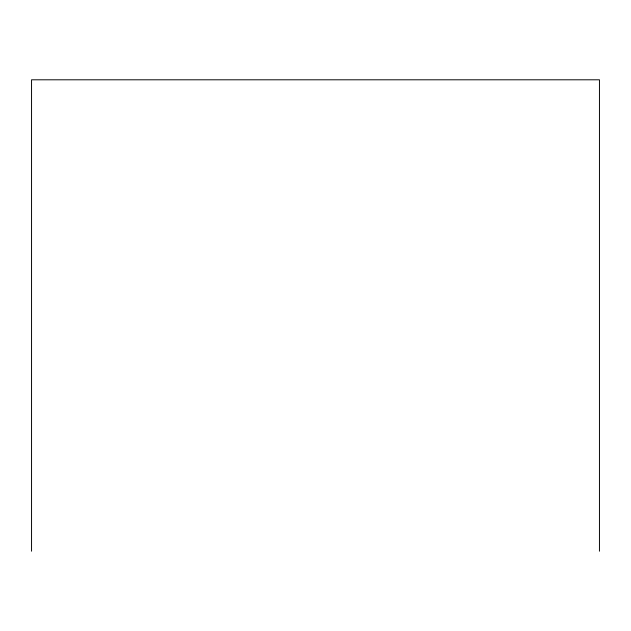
<?xml version="1.0" encoding="UTF-8"?>
<svg xmlns="http://www.w3.org/2000/svg" width="631" height="631" viewBox="0 0 631 631"><rect width="100%" height="100%" fill="white"/><g stroke="black" fill="none" stroke-linecap="round" stroke-linejoin="round"><path stroke-width="0.95" d="M599.45 551.202L599.45 79.798L31.55 79.798L31.55 551.202"/></g></svg>
